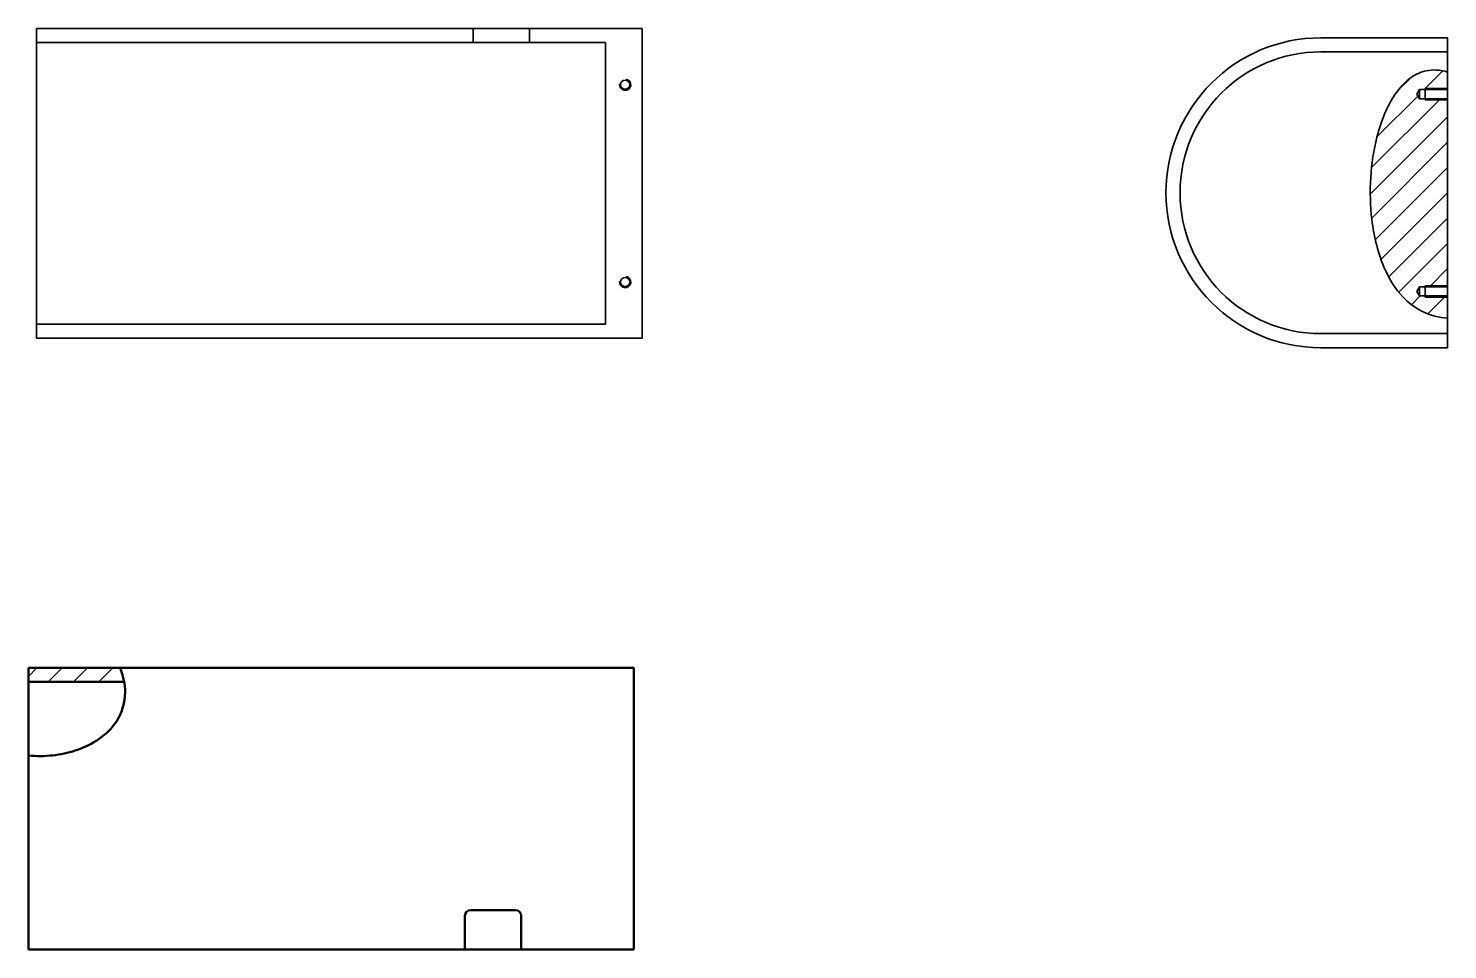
# Model space of a CAD drawing. Header units: millimetres. Extents: x 198 to 702, y 182 to 509.
import ezdxf

# ---------------------------------------------------------------- set-up
doc = ezdxf.new("R2010")
doc.units = ezdxf.units.MM
doc.linetypes.add('Dash Dot', pattern=[7.03, 4.56, -1.14, 0.19, -1.14])
for name, color, linetype, lineweight in [('DuongTam', 7, 'Dash Dot', 13), ('NetDam', 7, 'Continuous', 35), ('Visible (ISO)', 7, 'Continuous', 50)]:
    doc.layers.add(name, color=color, linetype=linetype, lineweight=lineweight)

msp = doc.modelspace()

# ---------------------------------------------------------------- hatches: boundary and pattern name
at = {"layer": 'DuongTam'}
h = msp.add_hatch(dxfattribs=at)
h.set_pattern_fill('ANSI31', color=256, scale=2)
edge = h.paths.add_edge_path()
edge.add_line((702.21, 483.75), (694.21, 483.75))
edge.add_line((694.21, 483.75), (694.21, 484.13))
edge.add_line((694.21, 484.13), (692.21, 484.13))
edge.add_line((692.21, 484.13), (691.24, 485.75))
edge.add_line((691.24, 485.75), (692.21, 487.37))
edge.add_line((692.21, 487.37), (694.21, 487.37))
edge.add_line((694.21, 487.37), (694.21, 487.75))
edge.add_line((694.21, 487.75), (702.21, 487.75))
edge.add_line((702.21, 487.75), (702.21, 493.6))
edge.add_spline(control_points=[(702.21, 493.6), (700.93, 494), (699.6, 494.25), (697.02, 494.39), (695.79, 494.29), (692.66, 493.61), (690.9, 492.79), (687, 490.08), (685.09, 487.94), (680.75, 481.56), (678.59, 476.32), (674.81, 461.44), (674.13, 450.99), (676.05, 435.1), (677.54, 428.88), (681.67, 419.89), (683.71, 416.6), (688.33, 411.68), (690.66, 409.89), (696.11, 407.21), (699.09, 406.46), (702.21, 406.27)], knot_values=[0, 0, 0, 0, 0.525472, 0.525472, 1.010485, 1.010485, 1.776738, 1.776738, 2.864367, 2.864367, 4.783191, 4.783191, 7.736838, 7.736838, 9.562594, 9.562594, 10.703014, 10.703014, 11.588431, 11.588431, 12.525775, 12.525775, 12.525775, 12.525775], degree=3, periodic=0)
edge.add_line((702.21, 406.27), (702.21, 413.75))
edge.add_line((702.21, 413.75), (694.21, 413.75))
edge.add_line((694.21, 413.75), (694.21, 414.13))
edge.add_line((694.21, 414.13), (692.21, 414.13))
edge.add_line((692.21, 414.13), (691.24, 415.75))
edge.add_line((691.24, 415.75), (692.21, 417.37))
edge.add_line((692.21, 417.37), (694.21, 417.37))
edge.add_line((694.21, 417.37), (694.21, 417.75))
edge.add_line((694.21, 417.75), (702.21, 417.75))
edge.add_line((702.21, 417.75), (702.21, 483.75))
h = msp.add_hatch(dxfattribs=at)
h.set_pattern_fill('ANSI31', color=256, scale=2)
edge = h.paths.add_edge_path()
edge.add_spline(control_points=[(232.28, 277.15), (232.2, 277.64), (232.09, 278.11), (231.49, 280.6), (230.83, 282.15), (230.83, 282.15)], knot_values=[0.000008, 0.000008, 0.000008, 0.000008, 0.483194, 0.483194, 2.754524, 2.754524, 2.754524, 2.754524], degree=3, periodic=0)
edge.add_line((230.83, 282.15), (198.29, 282.15))
edge.add_line((198.29, 282.15), (198.29, 277.15))
edge.add_line((198.29, 277.15), (232.28, 277.15))

# ---------------------------------------------------------------- linework, layer by layer
at = {"layer": 'NetDam'}
for p, q in [((356.19, 509.09), (201.19, 509.09)), ((201.19, 504.09), (201.19, 509.09)), ((356.19, 504.09), (356.19, 509.09)), ((356.19, 509.09), (358.19, 509.09)), ((358.19, 509.09), (374.19, 509.09)), ((374.19, 509.09), (376.19, 509.09)), ((416.19, 509.09), (376.19, 509.09)), ((376.19, 509.09), (376.19, 504.09)), ((416.19, 399.09), (416.19, 509.09)), ((201.19, 404.09), (201.19, 504.09)), ((356.19, 504.09), (201.19, 504.09)), ((358.19, 504.09), (356.19, 504.09)), ((374.19, 504.09), (358.19, 504.09)), ((376.19, 504.09), (374.19, 504.09)), ((403.19, 504.09), (376.19, 504.09)), ((403.19, 404.09), (403.19, 504.09)), ((702.21, 505.75), (657.21, 505.75)), ((702.21, 500.75), (702.21, 505.75)), ((657.21, 500.75), (702.21, 500.75)), ((702.21, 493.6), (702.21, 500.75)), ((702.21, 493.6), (702.21, 487.37)), ((692.21, 487.37), (691.24, 485.75)), ((691.24, 485.75), (692.21, 484.13)), ((692.21, 484.13), (692.21, 487.37)), ((702.21, 487.37), (692.21, 487.37)), ((692.21, 484.13), (702.21, 484.13)), ((702.21, 487.75), (694.21, 487.75)), ((694.21, 483.75), (694.21, 487.75)), ((702.21, 487.37), (702.21, 484.13)), ((702.21, 484.13), (702.21, 417.37)), ((694.21, 483.75), (702.21, 483.75)), ((692.21, 417.37), (691.24, 415.75)), ((691.24, 415.75), (692.21, 414.13)), ((692.21, 414.13), (692.21, 417.37)), ((702.21, 417.37), (692.21, 417.37)), ((692.21, 414.13), (702.21, 414.13)), ((702.21, 417.75), (694.21, 417.75)), ((694.21, 413.75), (694.21, 417.75)), ((694.21, 413.75), (702.21, 413.75)), ((702.21, 417.37), (702.21, 414.13)), ((702.21, 414.13), (702.21, 406.27)), ((201.19, 399.09), (201.19, 404.09)), ((403.19, 404.09), (201.19, 404.09)), ((702.21, 400.75), (702.21, 406.27)), ((416.19, 399.09), (201.19, 399.09)), ((702.21, 400.75), (657.21, 400.75)), ((702.21, 395.75), (702.21, 400.75)), ((657.21, 395.75), (702.21, 395.75))]:
    msp.add_line(p, q, dxfattribs=at)
for centre in [(410.19, 489.09), (410.19, 419.09)]:
    msp.add_circle(centre, 1.62, dxfattribs=at)
msp.add_arc((657.21, 450.75), 55, 90, 270, dxfattribs=at)
at = {"layer": 'NetDam', "extrusion": (0, 0, -1)}
for centre, radius, start, end in [((-657.21, 450.75), 50, 270, 90), ((-410.19, 489.09), 2, 100, 10), ((-410.19, 419.09), 2, 100, 10)]:
    msp.add_arc(centre, radius, start, end, dxfattribs=at)
at = {"layer": 'NetDam'}
msp.add_open_spline([(702.21, 406.27), (699.09, 406.46), (696.11, 407.21), (690.66, 409.89), (688.33, 411.68), (683.71, 416.6), (681.67, 419.89), (677.54, 428.88), (676.05, 435.1), (674.13, 450.99), (674.81, 461.44), (678.59, 476.32), (680.75, 481.56), (685.09, 487.94), (687, 490.08), (690.9, 492.79), (692.66, 493.61), (695.79, 494.29), (697.02, 494.39), (699.6, 494.25), (700.93, 494), (702.21, 493.6)], degree=3, knots=[0, 0, 0, 0, 0.937344, 0.937344, 1.822761, 1.822761, 2.96318, 2.96318, 4.788936, 4.788936, 7.742583, 7.742583, 9.661408, 9.661408, 10.749037, 10.749037, 11.51529, 11.51529, 12.000303, 12.000303, 12.525775, 12.525775, 12.525775, 12.525775], dxfattribs=at)
at = {"layer": 'Visible (ISO)'}
for p, q in [((198.29, 277.15), (198.29, 282.15)), ((230.83, 282.15), (198.29, 282.15)), ((413.29, 282.15), (230.83, 282.15)), ((413.29, 282.15), (413.29, 227.15)), ((198.29, 251), (198.29, 277.15)), ((232.28, 277.15), (198.29, 277.15)), ((198.29, 251), (198.29, 227.15)), ((198.29, 182.15), (198.29, 227.15)), ((413.29, 182.15), (413.29, 227.15)), ((353.29, 182.15), (353.29, 194.15)), ((355.29, 196.15), (371.29, 196.15)), ((373.29, 194.15), (373.29, 182.15)), ((353.29, 182.15), (198.29, 182.15)), ((373.29, 182.15), (353.29, 182.15)), ((413.29, 182.15), (373.29, 182.15))]:
    msp.add_line(p, q, dxfattribs=at)
at = {"layer": 'Visible (ISO)', "extrusion": (0, 0, -1)}
for centre, start, end in [((-355.29, 194.15), 0, 90), ((-371.29, 194.15), 90, 180)]:
    msp.add_arc(centre, 2, start, end, dxfattribs=at)
at = {"layer": 'Visible (ISO)'}
msp.add_open_spline([(230.83, 282.15), (230.83, 282.15), (231.49, 280.6), (232.55, 276.24), (232.98, 273.03), (231.73, 267.27), (230.82, 264.95), (227.78, 260.59), (225.88, 258.69), (221.01, 255.22), (218.05, 253.79), (212.34, 251.94), (209.66, 251.38), (204.08, 250.77), (201.17, 250.75), (198.29, 251)], degree=3, knots=[0, 0, 0, 0, 2.271338, 2.271338, 4.826467, 4.826467, 6.370183, 6.370183, 7.745988, 7.745988, 9.259499, 9.259499, 10.488331, 10.488331, 11.789088, 11.789088, 11.789088, 11.789088], dxfattribs=at)

doc.saveas('drawing.dxf')
